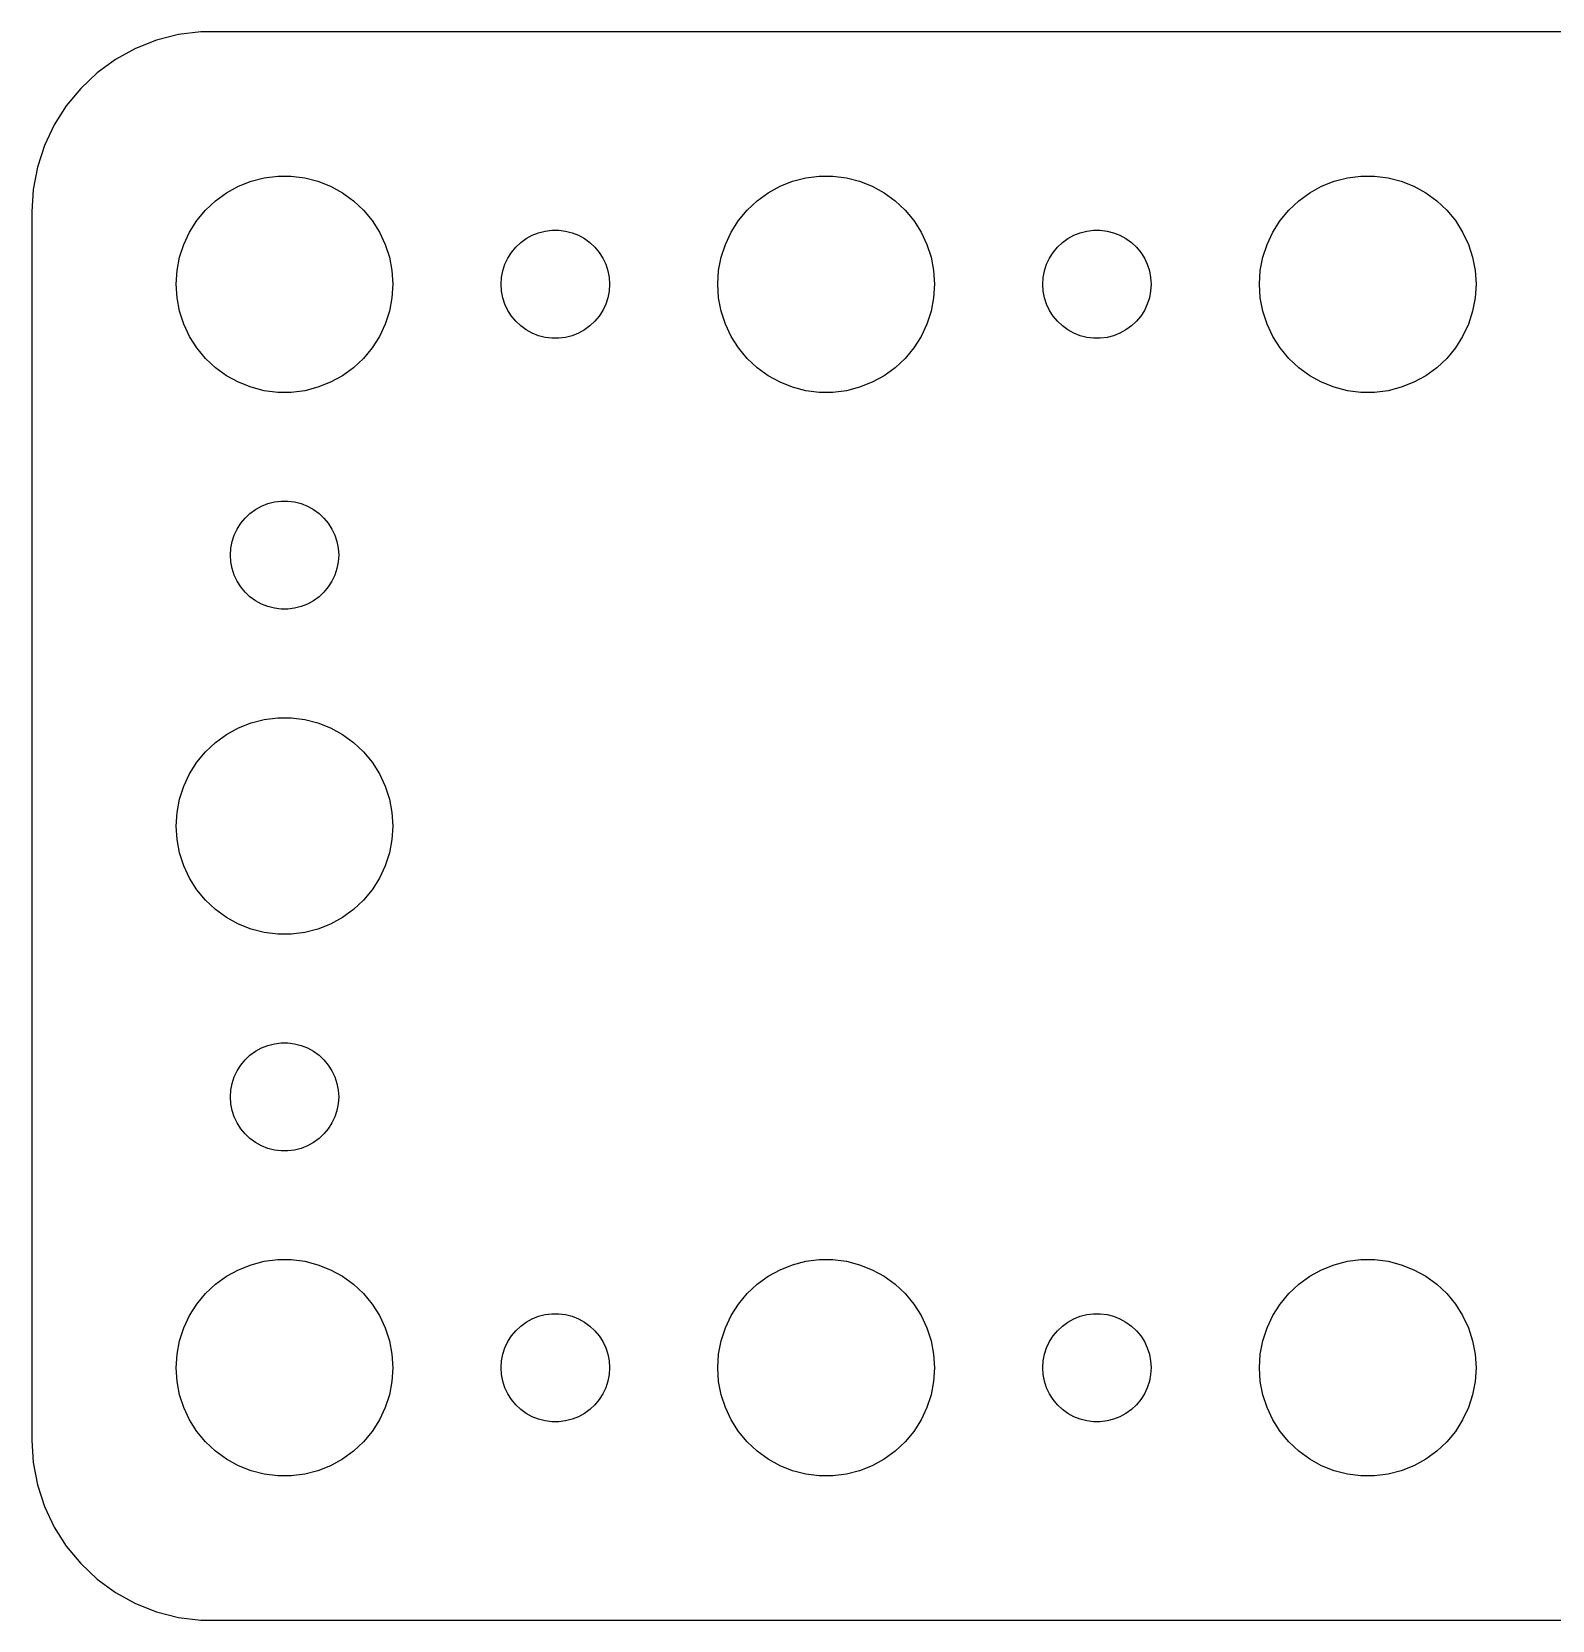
# Model space of a CAD drawing. Header units: metres. Extents: x -44 to 44, y 248 to 508.
# Drawn here: x -44.5 to -2.39, y 410.01 to 453.99 of the extents above; entities that cross this region are included whole.
import ezdxf

# ---------------------------------------------------------------- set-up
doc = ezdxf.new("R2010")
doc.units = ezdxf.units.M

msp = doc.modelspace()

# ---------------------------------------------------------------- linework, layer by layer
for p, q in [((-40.4369, 453.911), (-41.0451, 453.755)), ((-39.8139, 453.99), (-40.4369, 453.911)), ((39.8139, 453.99), (-39.8139, 453.99)), ((-41.6289, 453.524), (-42.1791, 453.222)), ((-41.0451, 453.755), (-41.6289, 453.524)), ((-42.1791, 453.222), (-42.6871, 452.853)), ((-42.6871, 452.853), (-43.1448, 452.423)), ((-43.1448, 452.423), (-43.5451, 451.939)), ((-43.5451, 451.939), (-43.8815, 451.409)), ((-43.8815, 451.409), (-44.1489, 450.841)), ((-44.1489, 450.841), (-44.3429, 450.243)), ((-44.3429, 450.243), (-44.4606, 449.627)), ((-38.427, 449.853), (-38.0621, 449.947)), ((-38.0621, 449.947), (-37.6884, 449.994)), ((-37.6884, 449.994), (-37.3116, 449.994)), ((-37.3116, 449.994), (-36.9379, 449.947)), ((-36.9379, 449.947), (-36.5729, 449.853)), ((-23.427, 449.853), (-23.0621, 449.947)), ((-23.0621, 449.947), (-22.6884, 449.994)), ((-22.6884, 449.994), (-22.3116, 449.994)), ((-22.3116, 449.994), (-21.9379, 449.947)), ((-21.9379, 449.947), (-21.5729, 449.853)), ((-8.42705, 449.853), (-8.06213, 449.947)), ((-8.06213, 449.947), (-7.68837, 449.994)), ((-7.68837, 449.994), (-7.31161, 449.994)), ((-7.31161, 449.994), (-6.93785, 449.947)), ((-6.93785, 449.947), (-6.57294, 449.853)), ((-44.4606, 449.627), (-44.5, 449)), ((-39.4123, 449.312), (-39.1075, 449.533)), ((-39.1075, 449.533), (-38.7773, 449.714)), ((-38.7773, 449.714), (-38.427, 449.853)), ((-36.5729, 449.853), (-36.2227, 449.714)), ((-36.2227, 449.714), (-35.8925, 449.533)), ((-35.8925, 449.533), (-35.5877, 449.312)), ((-24.4123, 449.312), (-24.1075, 449.533)), ((-24.1075, 449.533), (-23.7773, 449.714)), ((-23.7773, 449.714), (-23.427, 449.853)), ((-21.5729, 449.853), (-21.2227, 449.714)), ((-21.2227, 449.714), (-20.8925, 449.533)), ((-20.8925, 449.533), (-20.5877, 449.312)), ((-9.41226, 449.312), (-9.10747, 449.533)), ((-9.10747, 449.533), (-8.77733, 449.714)), ((-8.77733, 449.714), (-8.42705, 449.853)), ((-6.57294, 449.853), (-6.22266, 449.714)), ((-6.22266, 449.714), (-5.89252, 449.533)), ((-5.89252, 449.533), (-5.58772, 449.312)), ((-39.927, 448.763), (-39.6869, 449.054)), ((-39.6869, 449.054), (-39.4123, 449.312)), ((-35.5877, 449.312), (-35.3131, 449.054)), ((-35.3131, 449.054), (-35.0729, 448.763)), ((-24.927, 448.763), (-24.6869, 449.054)), ((-24.6869, 449.054), (-24.4123, 449.312)), ((-20.5877, 449.312), (-20.3131, 449.054)), ((-20.3131, 449.054), (-20.0729, 448.763)), ((-9.92705, 448.763), (-9.6869, 449.054)), ((-9.6869, 449.054), (-9.41226, 449.312)), ((-5.58772, 449.312), (-5.31308, 449.054)), ((-5.31308, 449.054), (-5.07294, 448.763)), ((-44.5, 449), (-44.5, 415)), ((-40.1289, 448.445), (-39.927, 448.763)), ((-35.0729, 448.763), (-34.8711, 448.445)), ((-25.1289, 448.445), (-24.927, 448.763)), ((-20.0729, 448.763), (-19.8711, 448.445)), ((-10.1289, 448.445), (-9.92705, 448.763)), ((-5.07294, 448.763), (-4.87108, 448.445)), ((-40.2893, 448.104), (-40.1289, 448.445)), ((-34.8711, 448.445), (-34.7107, 448.104)), ((-30.9561, 448.156), (-30.8037, 448.266)), ((-30.8037, 448.266), (-30.6387, 448.357)), ((-30.6387, 448.357), (-30.4635, 448.427)), ((-30.4635, 448.427), (-30.2811, 448.473)), ((-30.2811, 448.473), (-30.0942, 448.497)), ((-30.0942, 448.497), (-29.9058, 448.497)), ((-29.9058, 448.497), (-29.7189, 448.473)), ((-29.7189, 448.473), (-29.5365, 448.427)), ((-29.5365, 448.427), (-29.3613, 448.357)), ((-29.3613, 448.357), (-29.1963, 448.266)), ((-29.1963, 448.266), (-29.0439, 448.156)), ((-25.2893, 448.104), (-25.1289, 448.445)), ((-19.8711, 448.445), (-19.7107, 448.104)), ((-15.9561, 448.156), (-15.8037, 448.266)), ((-15.8037, 448.266), (-15.6387, 448.357)), ((-15.6387, 448.357), (-15.4635, 448.427)), ((-15.4635, 448.427), (-15.2811, 448.473)), ((-15.2811, 448.473), (-15.0942, 448.497)), ((-15.0942, 448.497), (-14.9058, 448.497)), ((-14.9058, 448.497), (-14.7189, 448.473)), ((-14.7189, 448.473), (-14.5365, 448.427)), ((-14.5365, 448.427), (-14.3613, 448.357)), ((-14.3613, 448.357), (-14.1963, 448.266)), ((-14.1963, 448.266), (-14.0439, 448.156)), ((-10.2893, 448.104), (-10.1289, 448.445)), ((-4.87108, 448.445), (-4.71066, 448.104)), ((-40.4763, 447.376), (-40.4057, 447.746)), ((-40.4057, 447.746), (-40.2893, 448.104)), ((-34.7107, 448.104), (-34.5942, 447.746)), ((-34.5942, 447.746), (-34.5237, 447.376)), ((-31.3947, 447.552), (-31.3145, 447.723)), ((-31.3145, 447.723), (-31.2135, 447.882)), ((-31.2135, 447.882), (-31.0934, 448.027)), ((-31.0934, 448.027), (-30.9561, 448.156)), ((-29.0439, 448.156), (-28.9065, 448.027)), ((-28.9065, 448.027), (-28.7865, 447.882)), ((-28.7865, 447.882), (-28.6855, 447.723)), ((-28.6855, 447.723), (-28.6053, 447.552)), ((-25.4763, 447.376), (-25.4057, 447.746)), ((-25.4057, 447.746), (-25.2893, 448.104)), ((-19.7107, 448.104), (-19.5942, 447.746)), ((-19.5942, 447.746), (-19.5237, 447.376)), ((-16.3947, 447.552), (-16.3145, 447.723)), ((-16.3145, 447.723), (-16.2135, 447.882)), ((-16.2135, 447.882), (-16.0934, 448.027)), ((-16.0934, 448.027), (-15.9561, 448.156)), ((-14.0439, 448.156), (-13.9065, 448.027)), ((-13.9065, 448.027), (-13.7865, 447.882)), ((-13.7865, 447.882), (-13.6855, 447.723)), ((-13.6855, 447.723), (-13.6053, 447.552)), ((-10.4763, 447.376), (-10.4057, 447.746)), ((-10.4057, 447.746), (-10.2893, 448.104)), ((-4.71066, 448.104), (-4.59424, 447.746)), ((-4.59424, 447.746), (-4.52365, 447.376)), ((-40.5, 447), (-40.4763, 447.376)), ((-34.5237, 447.376), (-34.5, 447)), ((-31.4882, 447.188), (-31.4529, 447.373)), ((-31.4529, 447.373), (-31.3947, 447.552)), ((-28.6053, 447.552), (-28.5471, 447.373)), ((-28.5471, 447.373), (-28.5118, 447.188)), ((-25.5, 447), (-25.4763, 447.376)), ((-19.5237, 447.376), (-19.5, 447)), ((-16.4882, 447.188), (-16.4529, 447.373)), ((-16.4529, 447.373), (-16.3947, 447.552)), ((-13.6053, 447.552), (-13.5471, 447.373)), ((-13.5471, 447.373), (-13.5118, 447.188)), ((-10.5, 447), (-10.4763, 447.376)), ((-4.52365, 447.376), (-4.5, 447)), ((-40.4763, 446.624), (-40.5, 447)), ((-34.5, 447), (-34.5237, 446.624)), ((-31.5, 447), (-31.4882, 447.188)), ((-31.4882, 446.812), (-31.5, 447)), ((-28.5118, 447.188), (-28.5, 447)), ((-28.5, 447), (-28.5118, 446.812)), ((-25.4763, 446.624), (-25.5, 447)), ((-19.5, 447), (-19.5237, 446.624)), ((-16.5, 447), (-16.4882, 447.188)), ((-16.4882, 446.812), (-16.5, 447)), ((-13.5118, 447.188), (-13.5, 447)), ((-13.5, 447), (-13.5118, 446.812)), ((-10.4763, 446.624), (-10.5, 447)), ((-4.5, 447), (-4.52365, 446.624)), ((-40.4057, 446.254), (-40.4763, 446.624)), ((-34.5237, 446.624), (-34.5942, 446.254)), ((-31.4529, 446.627), (-31.4882, 446.812)), ((-31.3947, 446.448), (-31.4529, 446.627)), ((-31.3145, 446.277), (-31.3947, 446.448)), ((-28.6053, 446.448), (-28.6855, 446.277)), ((-28.5471, 446.627), (-28.6053, 446.448)), ((-28.5118, 446.812), (-28.5471, 446.627)), ((-25.4057, 446.254), (-25.4763, 446.624)), ((-19.5237, 446.624), (-19.5942, 446.254)), ((-16.4529, 446.627), (-16.4882, 446.812)), ((-16.3947, 446.448), (-16.4529, 446.627)), ((-16.3145, 446.277), (-16.3947, 446.448)), ((-13.6053, 446.448), (-13.6855, 446.277)), ((-13.5471, 446.627), (-13.6053, 446.448)), ((-13.5118, 446.812), (-13.5471, 446.627)), ((-10.4057, 446.254), (-10.4763, 446.624)), ((-4.52365, 446.624), (-4.59424, 446.254)), ((-40.2893, 445.896), (-40.4057, 446.254)), ((-34.5942, 446.254), (-34.7107, 445.896)), ((-31.2135, 446.118), (-31.3145, 446.277)), ((-31.0934, 445.973), (-31.2135, 446.118)), ((-30.9561, 445.844), (-31.0934, 445.973)), ((-28.9065, 445.973), (-29.0439, 445.844)), ((-28.7865, 446.118), (-28.9065, 445.973)), ((-28.6855, 446.277), (-28.7865, 446.118)), ((-25.2893, 445.896), (-25.4057, 446.254)), ((-19.5942, 446.254), (-19.7107, 445.896)), ((-16.2135, 446.118), (-16.3145, 446.277)), ((-16.0934, 445.973), (-16.2135, 446.118)), ((-15.9561, 445.844), (-16.0934, 445.973)), ((-13.9065, 445.973), (-14.0439, 445.844)), ((-13.7865, 446.118), (-13.9065, 445.973)), ((-13.6855, 446.277), (-13.7865, 446.118)), ((-10.2893, 445.896), (-10.4057, 446.254)), ((-4.59424, 446.254), (-4.71066, 445.896)), ((-40.1289, 445.555), (-40.2893, 445.896)), ((-39.927, 445.237), (-40.1289, 445.555)), ((-34.8711, 445.555), (-35.0729, 445.237)), ((-34.7107, 445.896), (-34.8711, 445.555)), ((-30.8037, 445.734), (-30.9561, 445.844)), ((-30.6387, 445.643), (-30.8037, 445.734)), ((-30.4635, 445.573), (-30.6387, 445.643)), ((-30.2811, 445.527), (-30.4635, 445.573)), ((-30.0942, 445.503), (-30.2811, 445.527)), ((-29.7189, 445.527), (-29.9058, 445.503)), ((-29.5365, 445.573), (-29.7189, 445.527)), ((-29.3613, 445.643), (-29.5365, 445.573)), ((-29.1963, 445.734), (-29.3613, 445.643)), ((-29.0439, 445.844), (-29.1963, 445.734)), ((-25.1289, 445.555), (-25.2893, 445.896)), ((-24.927, 445.237), (-25.1289, 445.555)), ((-19.8711, 445.555), (-20.0729, 445.237)), ((-19.7107, 445.896), (-19.8711, 445.555)), ((-15.8037, 445.734), (-15.9561, 445.844)), ((-15.6387, 445.643), (-15.8037, 445.734)), ((-15.4635, 445.573), (-15.6387, 445.643)), ((-15.2811, 445.527), (-15.4635, 445.573)), ((-15.0942, 445.503), (-15.2811, 445.527)), ((-14.7189, 445.527), (-14.9058, 445.503)), ((-14.5365, 445.573), (-14.7189, 445.527)), ((-14.3613, 445.643), (-14.5365, 445.573)), ((-14.1963, 445.734), (-14.3613, 445.643)), ((-14.0439, 445.844), (-14.1963, 445.734)), ((-10.1289, 445.555), (-10.2893, 445.896)), ((-9.92705, 445.237), (-10.1289, 445.555)), ((-4.87108, 445.555), (-5.07294, 445.237)), ((-4.71066, 445.896), (-4.87108, 445.555)), ((-39.6869, 444.946), (-39.927, 445.237)), ((-35.0729, 445.237), (-35.3131, 444.946)), ((-29.9058, 445.503), (-30.0942, 445.503)), ((-24.6869, 444.946), (-24.927, 445.237)), ((-20.0729, 445.237), (-20.3131, 444.946)), ((-14.9058, 445.503), (-15.0942, 445.503)), ((-9.6869, 444.946), (-9.92705, 445.237)), ((-5.07294, 445.237), (-5.31308, 444.946)), ((-39.4123, 444.688), (-39.6869, 444.946)), ((-39.1075, 444.467), (-39.4123, 444.688)), ((-35.5877, 444.688), (-35.8925, 444.467)), ((-35.3131, 444.946), (-35.5877, 444.688)), ((-24.4123, 444.688), (-24.6869, 444.946)), ((-24.1075, 444.467), (-24.4123, 444.688)), ((-20.5877, 444.688), (-20.8925, 444.467)), ((-20.3131, 444.946), (-20.5877, 444.688)), ((-9.41226, 444.688), (-9.6869, 444.946)), ((-9.10747, 444.467), (-9.41226, 444.688)), ((-5.58772, 444.688), (-5.89252, 444.467)), ((-5.31308, 444.946), (-5.58772, 444.688)), ((-38.7773, 444.286), (-39.1075, 444.467)), ((-38.427, 444.147), (-38.7773, 444.286)), ((-36.2227, 444.286), (-36.5729, 444.147)), ((-35.8925, 444.467), (-36.2227, 444.286)), ((-23.7773, 444.286), (-24.1075, 444.467)), ((-23.427, 444.147), (-23.7773, 444.286)), ((-21.2227, 444.286), (-21.5729, 444.147)), ((-20.8925, 444.467), (-21.2227, 444.286)), ((-8.77733, 444.286), (-9.10747, 444.467)), ((-8.42705, 444.147), (-8.77733, 444.286)), ((-6.22266, 444.286), (-6.57294, 444.147)), ((-5.89252, 444.467), (-6.22266, 444.286)), ((-38.0621, 444.053), (-38.427, 444.147)), ((-37.6884, 444.006), (-38.0621, 444.053)), ((-37.3116, 444.006), (-37.6884, 444.006)), ((-36.9379, 444.053), (-37.3116, 444.006)), ((-36.5729, 444.147), (-36.9379, 444.053)), ((-23.0621, 444.053), (-23.427, 444.147)), ((-22.6884, 444.006), (-23.0621, 444.053)), ((-22.3116, 444.006), (-22.6884, 444.006)), ((-21.9379, 444.053), (-22.3116, 444.006)), ((-21.5729, 444.147), (-21.9379, 444.053)), ((-8.06213, 444.053), (-8.42705, 444.147)), ((-7.68837, 444.006), (-8.06213, 444.053)), ((-7.31161, 444.006), (-7.68837, 444.006)), ((-6.93785, 444.053), (-7.31161, 444.006)), ((-6.57294, 444.147), (-6.93785, 444.053)), ((-38.4561, 440.656), (-38.3037, 440.766)), ((-38.3037, 440.766), (-38.1387, 440.857)), ((-38.1387, 440.857), (-37.9635, 440.927)), ((-37.9635, 440.927), (-37.7811, 440.973)), ((-37.7811, 440.973), (-37.5942, 440.997)), ((-37.5942, 440.997), (-37.4058, 440.997)), ((-37.4058, 440.997), (-37.2189, 440.973)), ((-37.2189, 440.973), (-37.0365, 440.927)), ((-37.0365, 440.927), (-36.8613, 440.857)), ((-36.8613, 440.857), (-36.6963, 440.766)), ((-36.6963, 440.766), (-36.5439, 440.656)), ((-38.8145, 440.223), (-38.7135, 440.382)), ((-38.7135, 440.382), (-38.5934, 440.527)), ((-38.5934, 440.527), (-38.4561, 440.656)), ((-36.5439, 440.656), (-36.4065, 440.527)), ((-36.4065, 440.527), (-36.2865, 440.382)), ((-36.2865, 440.382), (-36.1855, 440.223)), ((-38.9882, 439.688), (-38.9529, 439.873)), ((-38.9529, 439.873), (-38.8947, 440.052)), ((-38.8947, 440.052), (-38.8145, 440.223)), ((-36.1855, 440.223), (-36.1053, 440.052)), ((-36.1053, 440.052), (-36.0471, 439.873)), ((-36.0471, 439.873), (-36.0118, 439.688)), ((-39, 439.5), (-38.9882, 439.688)), ((-38.9882, 439.312), (-39, 439.5)), ((-36.0118, 439.688), (-36, 439.5)), ((-36, 439.5), (-36.0118, 439.312)), ((-38.9529, 439.127), (-38.9882, 439.312)), ((-38.8947, 438.948), (-38.9529, 439.127)), ((-38.8145, 438.777), (-38.8947, 438.948)), ((-36.1053, 438.948), (-36.1855, 438.777)), ((-36.0471, 439.127), (-36.1053, 438.948)), ((-36.0118, 439.312), (-36.0471, 439.127)), ((-38.7135, 438.618), (-38.8145, 438.777)), ((-38.5934, 438.473), (-38.7135, 438.618)), ((-36.2865, 438.618), (-36.4065, 438.473)), ((-36.1855, 438.777), (-36.2865, 438.618)), ((-38.4561, 438.344), (-38.5934, 438.473)), ((-38.3037, 438.234), (-38.4561, 438.344)), ((-38.1387, 438.143), (-38.3037, 438.234)), ((-37.9635, 438.073), (-38.1387, 438.143)), ((-37.7811, 438.027), (-37.9635, 438.073)), ((-37.0365, 438.073), (-37.2189, 438.027)), ((-36.8613, 438.143), (-37.0365, 438.073)), ((-36.6963, 438.234), (-36.8613, 438.143)), ((-36.5439, 438.344), (-36.6963, 438.234)), ((-36.4065, 438.473), (-36.5439, 438.344)), ((-37.5942, 438.003), (-37.7811, 438.027)), ((-37.4058, 438.003), (-37.5942, 438.003)), ((-37.2189, 438.027), (-37.4058, 438.003)), ((-38.0621, 434.947), (-37.6884, 434.994)), ((-37.6884, 434.994), (-37.3116, 434.994)), ((-37.3116, 434.994), (-36.9379, 434.947)), ((-39.4123, 434.312), (-39.1075, 434.533)), ((-39.1075, 434.533), (-38.7773, 434.714)), ((-38.7773, 434.714), (-38.427, 434.853)), ((-38.427, 434.853), (-38.0621, 434.947)), ((-36.9379, 434.947), (-36.5729, 434.853)), ((-36.5729, 434.853), (-36.2227, 434.714)), ((-36.2227, 434.714), (-35.8925, 434.533)), ((-35.8925, 434.533), (-35.5877, 434.312)), ((-39.6869, 434.054), (-39.4123, 434.312)), ((-35.5877, 434.312), (-35.3131, 434.054)), ((-40.1289, 433.445), (-39.927, 433.763)), ((-39.927, 433.763), (-39.6869, 434.054)), ((-35.3131, 434.054), (-35.0729, 433.763)), ((-35.0729, 433.763), (-34.8711, 433.445)), ((-40.2893, 433.104), (-40.1289, 433.445)), ((-34.8711, 433.445), (-34.7107, 433.104)), ((-40.4057, 432.746), (-40.2893, 433.104)), ((-34.7107, 433.104), (-34.5942, 432.746)), ((-40.5, 432), (-40.4763, 432.376)), ((-40.4763, 432.376), (-40.4057, 432.746)), ((-34.5942, 432.746), (-34.5237, 432.376)), ((-34.5237, 432.376), (-34.5, 432)), ((-40.4763, 431.624), (-40.5, 432)), ((-34.5, 432), (-34.5237, 431.624)), ((-40.4057, 431.254), (-40.4763, 431.624)), ((-34.5237, 431.624), (-34.5942, 431.254)), ((-40.2893, 430.896), (-40.4057, 431.254)), ((-34.5942, 431.254), (-34.7107, 430.896)), ((-40.1289, 430.555), (-40.2893, 430.896)), ((-34.7107, 430.896), (-34.8711, 430.555)), ((-39.927, 430.237), (-40.1289, 430.555)), ((-39.6869, 429.946), (-39.927, 430.237)), ((-35.0729, 430.237), (-35.3131, 429.946)), ((-34.8711, 430.555), (-35.0729, 430.237)), ((-39.4123, 429.688), (-39.6869, 429.946)), ((-39.1075, 429.467), (-39.4123, 429.688)), ((-35.5877, 429.688), (-35.8925, 429.467)), ((-35.3131, 429.946), (-35.5877, 429.688)), ((-38.7773, 429.286), (-39.1075, 429.467)), ((-38.427, 429.147), (-38.7773, 429.286)), ((-36.2227, 429.286), (-36.5729, 429.147)), ((-35.8925, 429.467), (-36.2227, 429.286)), ((-38.0621, 429.053), (-38.427, 429.147)), ((-37.6884, 429.006), (-38.0621, 429.053)), ((-37.3116, 429.006), (-37.6884, 429.006)), ((-36.9379, 429.053), (-37.3116, 429.006)), ((-36.5729, 429.147), (-36.9379, 429.053)), ((-38.4561, 425.656), (-38.3037, 425.766)), ((-38.3037, 425.766), (-38.1387, 425.857)), ((-38.1387, 425.857), (-37.9635, 425.927)), ((-37.9635, 425.927), (-37.7811, 425.973)), ((-37.7811, 425.973), (-37.5942, 425.997)), ((-37.5942, 425.997), (-37.4058, 425.997)), ((-37.4058, 425.997), (-37.2189, 425.973)), ((-37.2189, 425.973), (-37.0365, 425.927)), ((-37.0365, 425.927), (-36.8613, 425.857)), ((-36.8613, 425.857), (-36.6963, 425.766)), ((-36.6963, 425.766), (-36.5439, 425.656)), ((-38.8145, 425.223), (-38.7135, 425.382)), ((-38.7135, 425.382), (-38.5934, 425.527)), ((-38.5934, 425.527), (-38.4561, 425.656)), ((-36.5439, 425.656), (-36.4065, 425.527)), ((-36.4065, 425.527), (-36.2865, 425.382)), ((-36.2865, 425.382), (-36.1855, 425.223)), ((-38.9882, 424.688), (-38.9529, 424.873)), ((-38.9529, 424.873), (-38.8947, 425.052)), ((-38.8947, 425.052), (-38.8145, 425.223)), ((-36.1855, 425.223), (-36.1053, 425.052)), ((-36.1053, 425.052), (-36.0471, 424.873)), ((-36.0471, 424.873), (-36.0118, 424.688)), ((-39, 424.5), (-38.9882, 424.688)), ((-38.9882, 424.312), (-39, 424.5)), ((-36.0118, 424.688), (-36, 424.5)), ((-36, 424.5), (-36.0118, 424.312)), ((-38.9529, 424.127), (-38.9882, 424.312)), ((-38.8947, 423.948), (-38.9529, 424.127)), ((-36.0471, 424.127), (-36.1053, 423.948)), ((-36.0118, 424.312), (-36.0471, 424.127)), ((-38.8145, 423.777), (-38.8947, 423.948)), ((-38.7135, 423.618), (-38.8145, 423.777)), ((-38.5934, 423.473), (-38.7135, 423.618)), ((-36.2865, 423.618), (-36.4065, 423.473)), ((-36.1855, 423.777), (-36.2865, 423.618)), ((-36.1053, 423.948), (-36.1855, 423.777)), ((-38.4561, 423.344), (-38.5934, 423.473)), ((-38.3037, 423.234), (-38.4561, 423.344)), ((-38.1387, 423.143), (-38.3037, 423.234)), ((-37.9635, 423.073), (-38.1387, 423.143)), ((-36.8613, 423.143), (-37.0365, 423.073)), ((-36.6963, 423.234), (-36.8613, 423.143)), ((-36.5439, 423.344), (-36.6963, 423.234)), ((-36.4065, 423.473), (-36.5439, 423.344)), ((-37.7811, 423.027), (-37.9635, 423.073)), ((-37.5942, 423.003), (-37.7811, 423.027)), ((-37.4058, 423.003), (-37.5942, 423.003)), ((-37.2189, 423.027), (-37.4058, 423.003)), ((-37.0365, 423.073), (-37.2189, 423.027)), ((-39.1075, 419.533), (-38.7773, 419.714)), ((-38.7773, 419.714), (-38.427, 419.853)), ((-38.427, 419.853), (-38.0621, 419.947)), ((-38.0621, 419.947), (-37.6884, 419.994)), ((-37.6884, 419.994), (-37.3116, 419.994)), ((-37.3116, 419.994), (-36.9379, 419.947)), ((-36.9379, 419.947), (-36.5729, 419.853)), ((-36.5729, 419.853), (-36.2227, 419.714)), ((-36.2227, 419.714), (-35.8925, 419.533)), ((-24.1075, 419.533), (-23.7773, 419.714)), ((-23.7773, 419.714), (-23.427, 419.853)), ((-23.427, 419.853), (-23.0621, 419.947)), ((-23.0621, 419.947), (-22.6884, 419.994)), ((-22.6884, 419.994), (-22.3116, 419.994)), ((-22.3116, 419.994), (-21.9379, 419.947)), ((-21.9379, 419.947), (-21.5729, 419.853)), ((-21.5729, 419.853), (-21.2227, 419.714)), ((-21.2227, 419.714), (-20.8925, 419.533)), ((-9.10747, 419.533), (-8.77733, 419.714)), ((-8.77733, 419.714), (-8.42705, 419.853)), ((-8.42705, 419.853), (-8.06213, 419.947)), ((-8.06213, 419.947), (-7.68837, 419.994)), ((-7.68837, 419.994), (-7.31161, 419.994)), ((-7.31161, 419.994), (-6.93785, 419.947)), ((-6.93785, 419.947), (-6.57294, 419.853)), ((-6.57294, 419.853), (-6.22266, 419.714)), ((-6.22266, 419.714), (-5.89252, 419.533)), ((-39.6869, 419.054), (-39.4123, 419.312)), ((-39.4123, 419.312), (-39.1075, 419.533)), ((-35.8925, 419.533), (-35.5877, 419.312)), ((-35.5877, 419.312), (-35.3131, 419.054)), ((-24.6869, 419.054), (-24.4123, 419.312)), ((-24.4123, 419.312), (-24.1075, 419.533)), ((-20.8925, 419.533), (-20.5877, 419.312)), ((-20.5877, 419.312), (-20.3131, 419.054)), ((-9.6869, 419.054), (-9.41226, 419.312)), ((-9.41226, 419.312), (-9.10747, 419.533)), ((-5.89252, 419.533), (-5.58772, 419.312)), ((-5.58772, 419.312), (-5.31308, 419.054)), ((-40.1289, 418.445), (-39.927, 418.763)), ((-39.927, 418.763), (-39.6869, 419.054)), ((-35.3131, 419.054), (-35.0729, 418.763)), ((-35.0729, 418.763), (-34.8711, 418.445)), ((-25.1289, 418.445), (-24.927, 418.763)), ((-24.927, 418.763), (-24.6869, 419.054)), ((-20.3131, 419.054), (-20.0729, 418.763)), ((-20.0729, 418.763), (-19.8711, 418.445)), ((-10.1289, 418.445), (-9.92705, 418.763)), ((-9.92705, 418.763), (-9.6869, 419.054)), ((-5.31308, 419.054), (-5.07294, 418.763)), ((-5.07294, 418.763), (-4.87108, 418.445)), ((-40.2893, 418.104), (-40.1289, 418.445)), ((-34.8711, 418.445), (-34.7107, 418.104)), ((-30.9561, 418.156), (-30.8037, 418.266)), ((-30.8037, 418.266), (-30.6387, 418.357)), ((-30.6387, 418.357), (-30.4635, 418.427)), ((-30.4635, 418.427), (-30.2811, 418.473)), ((-30.2811, 418.473), (-30.0942, 418.497)), ((-30.0942, 418.497), (-29.9058, 418.497)), ((-29.9058, 418.497), (-29.7189, 418.473)), ((-29.7189, 418.473), (-29.5365, 418.427)), ((-29.5365, 418.427), (-29.3613, 418.357)), ((-29.3613, 418.357), (-29.1963, 418.266)), ((-29.1963, 418.266), (-29.0439, 418.156)), ((-25.2893, 418.104), (-25.1289, 418.445)), ((-19.8711, 418.445), (-19.7107, 418.104)), ((-15.9561, 418.156), (-15.8037, 418.266)), ((-15.8037, 418.266), (-15.6387, 418.357)), ((-15.6387, 418.357), (-15.4635, 418.427)), ((-15.4635, 418.427), (-15.2811, 418.473)), ((-15.2811, 418.473), (-15.0942, 418.497)), ((-15.0942, 418.497), (-14.9058, 418.497)), ((-14.9058, 418.497), (-14.7189, 418.473)), ((-14.7189, 418.473), (-14.5365, 418.427)), ((-14.5365, 418.427), (-14.3613, 418.357)), ((-14.3613, 418.357), (-14.1963, 418.266)), ((-14.1963, 418.266), (-14.0439, 418.156)), ((-10.2893, 418.104), (-10.1289, 418.445)), ((-4.87108, 418.445), (-4.71066, 418.104)), ((-40.4057, 417.746), (-40.2893, 418.104)), ((-34.7107, 418.104), (-34.5942, 417.746)), ((-31.3145, 417.723), (-31.2135, 417.882)), ((-31.2135, 417.882), (-31.0934, 418.027)), ((-31.0934, 418.027), (-30.9561, 418.156)), ((-29.0439, 418.156), (-28.9065, 418.027)), ((-28.9065, 418.027), (-28.7865, 417.882)), ((-28.7865, 417.882), (-28.6855, 417.723)), ((-25.4057, 417.746), (-25.2893, 418.104)), ((-19.7107, 418.104), (-19.5942, 417.746)), ((-16.3145, 417.723), (-16.2135, 417.882)), ((-16.2135, 417.882), (-16.0934, 418.027)), ((-16.0934, 418.027), (-15.9561, 418.156)), ((-14.0439, 418.156), (-13.9065, 418.027)), ((-13.9065, 418.027), (-13.7865, 417.882)), ((-13.7865, 417.882), (-13.6855, 417.723)), ((-10.4057, 417.746), (-10.2893, 418.104)), ((-4.71066, 418.104), (-4.59424, 417.746)), ((-40.5, 417), (-40.4763, 417.376)), ((-40.4763, 417.376), (-40.4057, 417.746)), ((-34.5942, 417.746), (-34.5237, 417.376)), ((-34.5237, 417.376), (-34.5, 417)), ((-31.4882, 417.188), (-31.4529, 417.373)), ((-31.4529, 417.373), (-31.3947, 417.552)), ((-31.3947, 417.552), (-31.3145, 417.723)), ((-28.6855, 417.723), (-28.6053, 417.552)), ((-28.6053, 417.552), (-28.5471, 417.373)), ((-28.5471, 417.373), (-28.5118, 417.188)), ((-25.5, 417), (-25.4763, 417.376)), ((-25.4763, 417.376), (-25.4057, 417.746)), ((-19.5942, 417.746), (-19.5237, 417.376)), ((-19.5237, 417.376), (-19.5, 417)), ((-16.4882, 417.188), (-16.4529, 417.373)), ((-16.4529, 417.373), (-16.3947, 417.552)), ((-16.3947, 417.552), (-16.3145, 417.723)), ((-13.6855, 417.723), (-13.6053, 417.552)), ((-13.6053, 417.552), (-13.5471, 417.373)), ((-13.5471, 417.373), (-13.5118, 417.188)), ((-10.5, 417), (-10.4763, 417.376)), ((-10.4763, 417.376), (-10.4057, 417.746)), ((-4.59424, 417.746), (-4.52365, 417.376)), ((-4.52365, 417.376), (-4.5, 417)), ((-40.4763, 416.624), (-40.5, 417)), ((-34.5, 417), (-34.5237, 416.624)), ((-31.5, 417), (-31.4882, 417.188)), ((-31.4882, 416.812), (-31.5, 417)), ((-28.5118, 417.188), (-28.5, 417)), ((-28.5, 417), (-28.5118, 416.812)), ((-25.4763, 416.624), (-25.5, 417)), ((-19.5, 417), (-19.5237, 416.624)), ((-16.5, 417), (-16.4882, 417.188)), ((-16.4882, 416.812), (-16.5, 417)), ((-13.5118, 417.188), (-13.5, 417)), ((-13.5, 417), (-13.5118, 416.812)), ((-10.4763, 416.624), (-10.5, 417)), ((-4.5, 417), (-4.52365, 416.624)), ((-40.4057, 416.254), (-40.4763, 416.624)), ((-34.5237, 416.624), (-34.5942, 416.254)), ((-31.4529, 416.627), (-31.4882, 416.812)), ((-31.3947, 416.448), (-31.4529, 416.627)), ((-28.5471, 416.627), (-28.6053, 416.448)), ((-28.5118, 416.812), (-28.5471, 416.627)), ((-25.4057, 416.254), (-25.4763, 416.624)), ((-19.5237, 416.624), (-19.5942, 416.254)), ((-16.4529, 416.627), (-16.4882, 416.812)), ((-16.3947, 416.448), (-16.4529, 416.627)), ((-13.5471, 416.627), (-13.6053, 416.448)), ((-13.5118, 416.812), (-13.5471, 416.627)), ((-10.4057, 416.254), (-10.4763, 416.624)), ((-4.52365, 416.624), (-4.59424, 416.254)), ((-40.2893, 415.896), (-40.4057, 416.254)), ((-34.5942, 416.254), (-34.7107, 415.896)), ((-31.3145, 416.277), (-31.3947, 416.448)), ((-31.2135, 416.118), (-31.3145, 416.277)), ((-31.0934, 415.973), (-31.2135, 416.118)), ((-28.7865, 416.118), (-28.9065, 415.973)), ((-28.6855, 416.277), (-28.7865, 416.118)), ((-28.6053, 416.448), (-28.6855, 416.277)), ((-25.2893, 415.896), (-25.4057, 416.254)), ((-19.5942, 416.254), (-19.7107, 415.896)), ((-16.3145, 416.277), (-16.3947, 416.448)), ((-16.2135, 416.118), (-16.3145, 416.277)), ((-16.0934, 415.973), (-16.2135, 416.118)), ((-13.7865, 416.118), (-13.9065, 415.973)), ((-13.6855, 416.277), (-13.7865, 416.118)), ((-13.6053, 416.448), (-13.6855, 416.277)), ((-10.2893, 415.896), (-10.4057, 416.254)), ((-4.59424, 416.254), (-4.71066, 415.896)), ((-40.1289, 415.555), (-40.2893, 415.896)), ((-34.7107, 415.896), (-34.8711, 415.555)), ((-30.9561, 415.844), (-31.0934, 415.973)), ((-30.8037, 415.734), (-30.9561, 415.844)), ((-30.6387, 415.643), (-30.8037, 415.734)), ((-30.4635, 415.573), (-30.6387, 415.643)), ((-29.3613, 415.643), (-29.5365, 415.573)), ((-29.1963, 415.734), (-29.3613, 415.643)), ((-29.0439, 415.844), (-29.1963, 415.734)), ((-28.9065, 415.973), (-29.0439, 415.844)), ((-25.1289, 415.555), (-25.2893, 415.896)), ((-19.7107, 415.896), (-19.8711, 415.555)), ((-15.9561, 415.844), (-16.0934, 415.973)), ((-15.8037, 415.734), (-15.9561, 415.844)), ((-15.6387, 415.643), (-15.8037, 415.734)), ((-15.4635, 415.573), (-15.6387, 415.643)), ((-14.3613, 415.643), (-14.5365, 415.573)), ((-14.1963, 415.734), (-14.3613, 415.643)), ((-14.0439, 415.844), (-14.1963, 415.734)), ((-13.9065, 415.973), (-14.0439, 415.844)), ((-10.1289, 415.555), (-10.2893, 415.896)), ((-4.71066, 415.896), (-4.87108, 415.555)), ((-39.927, 415.237), (-40.1289, 415.555)), ((-39.6869, 414.946), (-39.927, 415.237)), ((-35.0729, 415.237), (-35.3131, 414.946)), ((-34.8711, 415.555), (-35.0729, 415.237)), ((-30.2811, 415.527), (-30.4635, 415.573)), ((-30.0942, 415.503), (-30.2811, 415.527)), ((-29.9058, 415.503), (-30.0942, 415.503)), ((-29.7189, 415.527), (-29.9058, 415.503)), ((-29.5365, 415.573), (-29.7189, 415.527)), ((-24.927, 415.237), (-25.1289, 415.555)), ((-24.6869, 414.946), (-24.927, 415.237)), ((-20.0729, 415.237), (-20.3131, 414.946)), ((-19.8711, 415.555), (-20.0729, 415.237)), ((-15.2811, 415.527), (-15.4635, 415.573)), ((-15.0942, 415.503), (-15.2811, 415.527)), ((-14.9058, 415.503), (-15.0942, 415.503)), ((-14.7189, 415.527), (-14.9058, 415.503)), ((-14.5365, 415.573), (-14.7189, 415.527)), ((-9.92705, 415.237), (-10.1289, 415.555)), ((-9.6869, 414.946), (-9.92705, 415.237)), ((-5.07294, 415.237), (-5.31308, 414.946)), ((-4.87108, 415.555), (-5.07294, 415.237)), ((-44.5, 415), (-44.4606, 414.373)), ((-39.4123, 414.688), (-39.6869, 414.946)), ((-35.3131, 414.946), (-35.5877, 414.688)), ((-24.4123, 414.688), (-24.6869, 414.946)), ((-20.3131, 414.946), (-20.5877, 414.688)), ((-9.41226, 414.688), (-9.6869, 414.946)), ((-5.31308, 414.946), (-5.58772, 414.688)), ((-44.4606, 414.373), (-44.3429, 413.757)), ((-39.1075, 414.467), (-39.4123, 414.688)), ((-38.7773, 414.286), (-39.1075, 414.467)), ((-35.8925, 414.467), (-36.2227, 414.286)), ((-35.5877, 414.688), (-35.8925, 414.467)), ((-24.1075, 414.467), (-24.4123, 414.688)), ((-23.7773, 414.286), (-24.1075, 414.467)), ((-20.8925, 414.467), (-21.2227, 414.286)), ((-20.5877, 414.688), (-20.8925, 414.467)), ((-9.10747, 414.467), (-9.41226, 414.688)), ((-8.77733, 414.286), (-9.10747, 414.467)), ((-5.89252, 414.467), (-6.22266, 414.286)), ((-5.58772, 414.688), (-5.89252, 414.467)), ((-38.427, 414.147), (-38.7773, 414.286)), ((-38.0621, 414.053), (-38.427, 414.147)), ((-37.6884, 414.006), (-38.0621, 414.053)), ((-37.3116, 414.006), (-37.6884, 414.006)), ((-36.9379, 414.053), (-37.3116, 414.006)), ((-36.5729, 414.147), (-36.9379, 414.053)), ((-36.2227, 414.286), (-36.5729, 414.147)), ((-23.427, 414.147), (-23.7773, 414.286)), ((-23.0621, 414.053), (-23.427, 414.147)), ((-22.6884, 414.006), (-23.0621, 414.053)), ((-22.3116, 414.006), (-22.6884, 414.006)), ((-21.9379, 414.053), (-22.3116, 414.006)), ((-21.5729, 414.147), (-21.9379, 414.053)), ((-21.2227, 414.286), (-21.5729, 414.147)), ((-8.42705, 414.147), (-8.77733, 414.286)), ((-8.06213, 414.053), (-8.42705, 414.147)), ((-7.68837, 414.006), (-8.06213, 414.053)), ((-7.31161, 414.006), (-7.68837, 414.006)), ((-6.93785, 414.053), (-7.31161, 414.006)), ((-6.57294, 414.147), (-6.93785, 414.053)), ((-6.22266, 414.286), (-6.57294, 414.147)), ((-44.3429, 413.757), (-44.1489, 413.159)), ((-44.1489, 413.159), (-43.8815, 412.591)), ((-43.8815, 412.591), (-43.5451, 412.061)), ((-43.5451, 412.061), (-43.1448, 411.577)), ((-43.1448, 411.577), (-42.6871, 411.147)), ((-42.6871, 411.147), (-42.1791, 410.778)), ((-42.1791, 410.778), (-41.6289, 410.476)), ((-41.6289, 410.476), (-41.0451, 410.245)), ((-41.0451, 410.245), (-40.4369, 410.089)), ((-40.4369, 410.089), (-39.8139, 410.01)), ((-39.8139, 410.01), (39.8139, 410.01))]:
    msp.add_line(p, q)

doc.saveas('drawing.dxf')
